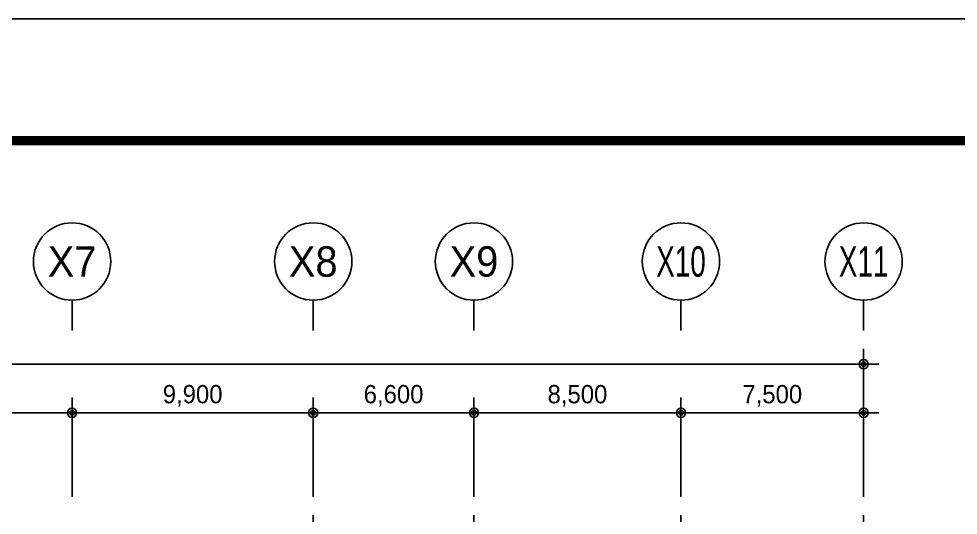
# Model space of a CAD drawing. Header units: metres. Extents: x 630750 to 860239, y 578133 to 726633.
# Drawn here: x 735817 to 774389, y 706259 to 726633 of the extents above; entities that cross this region are included whole.
import ezdxf
from ezdxf.enums import TextEntityAlignment as Align

# ---------------------------------------------------------------- set-up
doc = ezdxf.new("R2010")
doc.units = ezdxf.units.M
doc.header["$LTSCALE"] = 300
doc.layers.get('Defpoints').update_dxf_attribs({"color": 8})
for name, color, linetype in [('001dmp-FORM', 7, 'Continuous'), ('A-CEN-1', 1, 'Continuous'), ('A-DIM', 7, 'Continuous'), ('A-GRID-DIMS', 14, 'Continuous'), ('DIM', 7, 'Continuous')]:
    doc.layers.add(name, color=color, linetype=linetype)
doc.styles.add('TEXT(돋음)', font='')
doc.styles.add('돋움', font='')
doc.styles.get('TEXT(돋음)').set_extended_font_data('Dotum')
doc.styles.get('돋움').set_extended_font_data('Dotum')
doc.dimstyles.new('DIM250', dxfattribs={"dimscale": 250, "dimtxt": 3, "dimasz": 1, "dimexe": 2, "dimexo": 3, "dimgap": 1, "dimtad": 1, "dimdec": 0, "dimzin": 0, "dimdsep": 46, "dimlunit": 6, "dimtxsty": 'TEXT(돋음)', "dimblk": 'Z_DOT', "dimcen": 2.5, "dimdle": 2, "dimclrd": 256, "dimclre": 256, "dimclrt": 3, "dimadec": 0, "dimazin": 0, "dimtfac": 1, "dimtdec": 0, "dimtix": 1, "dimtmove": 2, "dimatfit": 3, "dimldrblk": 'Z_DOT', "dimfxl": 1, "dimtolj": 1, "dimtzin": 0, "dimarcsym": 0})

# ---------------------------------------------------------------- blocks, each defined once
blk = doc.blocks.new('Z_DOT')
at = {"layer": 'DIM', "color": 7}
for p, q in [((0, -2.5), (0, 2.5)), ((-2.5, 0), (2.5, 0))]:
    blk.add_line(p, q, dxfattribs=at)
for radius in [0.75, 0.375]:
    blk.add_circle((0, 0), radius, dxfattribs=at)
blk = doc.blocks.new('*D32')
at = {"layer": 'A-DIM', "lineweight": -2, "transparency": 16777216}
for p, q in [((679505, 707009), (679505, 712959)), ((770505, 707009), (770505, 712959)), ((770255, 712459), (679755, 712459))]:
    blk.add_line(p, q, dxfattribs=at)
at = {"layer": 'Defpoints', "color": 0, "transparency": 16777216}
for p in [(679505, 712459), (679505, 706259), (770505, 706259)]:
    blk.add_point(p, dxfattribs=at)
at = {"layer": 'A-DIM', "lineweight": -2, "transparency": 16777216, "xscale": 250, "yscale": 250, "zscale": 250}
for p, rotation in [((679505, 712459), 179.9999997598762), ((770505, 712459), 359.9999997598762)]:
    blk.add_blockref('Z_DOT', p, dxfattribs=dict(at, rotation=rotation))
at = {"layer": 'A-DIM', "color": 3, "transparency": 16777216, "insert": (725005, 713157), "char_height": 750, "attachment_point": 5, "rotation": 360, "style": 'TEXT(돋음)'}
blk.add_mtext('\\A1;91,000', dxfattribs=at)
blk = doc.blocks.new('*D36')
at = {"layer": 'A-DIM', "lineweight": -2, "transparency": 16777216}
for p, q in [((728105, 707009), (728105, 710959)), ((738005, 707009), (738005, 710959)), ((737755, 710459), (728355, 710459))]:
    blk.add_line(p, q, dxfattribs=at)
at = {"layer": 'Defpoints', "color": 0, "transparency": 16777216}
for p in [(728105, 710459), (728105, 706259), (738005, 706259)]:
    blk.add_point(p, dxfattribs=at)
at = {"layer": 'A-DIM', "lineweight": -2, "transparency": 16777216, "xscale": 250, "yscale": 250, "zscale": 250}
for p, rotation in [((728105, 710459), 179.9999997598762), ((738005, 710459), 359.9999997598762)]:
    blk.add_blockref('Z_DOT', p, dxfattribs=dict(at, rotation=rotation))
at = {"layer": 'A-DIM', "color": 3, "transparency": 16777216, "insert": (733055, 711157), "char_height": 750, "attachment_point": 5, "rotation": 360, "style": 'TEXT(돋음)'}
blk.add_mtext('\\A1;9,900', dxfattribs=at)
blk = doc.blocks.new('*D37')
at = {"layer": 'A-DIM', "lineweight": -2, "transparency": 16777216}
for p, q in [((738005, 707009), (738005, 710959)), ((747905, 707009), (747905, 710959)), ((747655, 710459), (738255, 710459))]:
    blk.add_line(p, q, dxfattribs=at)
at = {"layer": 'Defpoints', "color": 0, "transparency": 16777216}
for p in [(738005, 710459), (738005, 706259), (747905, 706259)]:
    blk.add_point(p, dxfattribs=at)
at = {"layer": 'A-DIM', "lineweight": -2, "transparency": 16777216, "xscale": 250, "yscale": 250, "zscale": 250}
for p, rotation in [((738005, 710459), 179.9999997598762), ((747905, 710459), 359.9999997598762)]:
    blk.add_blockref('Z_DOT', p, dxfattribs=dict(at, rotation=rotation))
at = {"layer": 'A-DIM', "color": 3, "transparency": 16777216, "insert": (742955, 711157), "char_height": 750, "attachment_point": 5, "rotation": 360, "style": 'TEXT(돋음)'}
blk.add_mtext('\\A1;9,900', dxfattribs=at)
blk = doc.blocks.new('*D38')
at = {"layer": 'A-DIM', "lineweight": -2, "transparency": 16777216}
for p, q in [((747905, 707009), (747905, 710959)), ((754505, 707009), (754505, 710959)), ((754255, 710459), (748155, 710459))]:
    blk.add_line(p, q, dxfattribs=at)
at = {"layer": 'Defpoints', "color": 0, "transparency": 16777216}
for p in [(747905, 710459), (747905, 706259), (754505, 706259)]:
    blk.add_point(p, dxfattribs=at)
at = {"layer": 'A-DIM', "lineweight": -2, "transparency": 16777216, "xscale": 250, "yscale": 250, "zscale": 250}
for p, rotation in [((747905, 710459), 179.9999997598762), ((754505, 710459), 359.9999997598762)]:
    blk.add_blockref('Z_DOT', p, dxfattribs=dict(at, rotation=rotation))
at = {"layer": 'A-DIM', "color": 3, "transparency": 16777216, "insert": (751205, 711157), "char_height": 750, "attachment_point": 5, "rotation": 360, "style": 'TEXT(돋음)'}
blk.add_mtext('\\A1;6,600', dxfattribs=at)
blk = doc.blocks.new('*D39')
at = {"layer": 'A-DIM', "lineweight": -2, "transparency": 16777216}
for p, q in [((754505, 707009), (754505, 710959)), ((763005, 707009), (763005, 710959)), ((762755, 710459), (754755, 710459))]:
    blk.add_line(p, q, dxfattribs=at)
at = {"layer": 'Defpoints', "color": 0, "transparency": 16777216}
for p in [(754505, 710459), (754505, 706259), (763005, 706259)]:
    blk.add_point(p, dxfattribs=at)
at = {"layer": 'A-DIM', "lineweight": -2, "transparency": 16777216, "xscale": 250, "yscale": 250, "zscale": 250}
for p, rotation in [((754505, 710459), 179.9999997598762), ((763005, 710459), 359.9999997598762)]:
    blk.add_blockref('Z_DOT', p, dxfattribs=dict(at, rotation=rotation))
at = {"layer": 'A-DIM', "color": 3, "transparency": 16777216, "insert": (758755, 711157), "char_height": 750, "attachment_point": 5, "rotation": 360, "style": 'TEXT(돋음)'}
blk.add_mtext('\\A1;8,500', dxfattribs=at)
blk = doc.blocks.new('*D40')
at = {"layer": 'A-DIM', "lineweight": -2, "transparency": 16777216}
for p, q in [((763005, 707009), (763005, 710959)), ((770505, 707009), (770505, 710959)), ((770255, 710459), (763255, 710459))]:
    blk.add_line(p, q, dxfattribs=at)
at = {"layer": 'Defpoints', "color": 0, "transparency": 16777216}
for p in [(763005, 710459), (763005, 706259), (770505, 706259)]:
    blk.add_point(p, dxfattribs=at)
at = {"layer": 'A-DIM', "lineweight": -2, "transparency": 16777216, "xscale": 250, "yscale": 250, "zscale": 250}
for p, rotation in [((763005, 710459), 179.9999997598762), ((770505, 710459), 359.9999997598762)]:
    blk.add_blockref('Z_DOT', p, dxfattribs=dict(at, rotation=rotation))
at = {"layer": 'A-DIM', "color": 3, "transparency": 16777216, "insert": (766755, 711157), "char_height": 750, "attachment_point": 5, "rotation": 360, "style": 'TEXT(돋음)'}
blk.add_mtext('\\A1;7,500', dxfattribs=at)
blk = doc.blocks.new('*U30')
blk.add_line((0, 5), (0, 0))
blk.add_circle((0, 11.35), 6.35)
at = {"color": 3, "style": '돋움'}
blk.add_attdef('NO', text='', height=5, dxfattribs=at).set_placement((0, 11.35), align=Align.MIDDLE_CENTER)
blk = doc.blocks.new('xref-sheet(건축)')
at = {"layer": '001dmp-FORM', "color": 30}
blk.add_lwpolyline([(8410, 5940), (0, 5940), (0, 0), (8410, 0)], close=True, dxfattribs=at)
at = {"layer": '001dmp-FORM', "const_width": 15}
blk.add_lwpolyline([(300, 200), (300, 5740), (8210, 5740), (8210, 200)], close=True, dxfattribs=at)

msp = doc.modelspace()

# ---------------------------------------------------------------- linework, layer by layer
at = {"layer": 'A-CEN-1', "linetype": 'Continuous'}
for p, q in [((747904.406, 706258.825, 0), (747904.406, 599969.631, 0)), ((754504.406, 706258.825, 0), (754504.406, 599969.631, 0)), ((763004.406, 706258.825, 0), (763004.406, 599969.631, 0)), ((770504.406, 706258.825, 0), (770504.406, 599969.631, 0))]:
    msp.add_line(p, q, dxfattribs=at)

# ---------------------------------------------------------------- block references
at = {"xscale": 24.9999912600033, "yscale": 24.99999123637099, "zscale": 24.99999123690949}
msp.add_blockref('xref-sheet(건축)', (630749.995, 578132.782), dxfattribs=at)
at = {"layer": 'A-GRID-DIMS', "xscale": 250, "yscale": 250, "zscale": 250}
for p, values in [((738006.574, 713834.118, 0), {'NO': 'X7'}), ((747906.574, 713834.186, 0), {'NO': 'X8'}), ((754506.574, 713834.19, 0), {'NO': 'X9'})]:
    msp.add_blockref('*U30', p, dxfattribs=at).add_auto_attribs(values)
at = {"layer": 'A-GRID-DIMS'}
ref = msp.add_blockref('*U30', (763006.574, 713834.118, 0), dxfattribs=dict(at, xscale=250, yscale=250, zscale=250))
ref.add_attrib('NO', 'X10', dxfattribs={"layer": '0', "color": 3, "height": 1250, "style": '돋움', "width": 0.7}).set_placement((763006.574, 716671.618, 0), align=Align.MIDDLE_CENTER)
ref = msp.add_blockref('*U30', (770506.574, 713834.118, 0), dxfattribs=dict(at, xscale=250, yscale=250, zscale=250))
ref.add_attrib('NO', 'X11', dxfattribs={"layer": '0', "color": 3, "height": 1250, "style": '돋움', "width": 0.7}).set_placement((770506.574, 716671.618, 0), align=Align.MIDDLE_CENTER)

# ---------------------------------------------------------------- dimensions: what is measured, and where the dimension line sits
at = {"layer": 'A-DIM'}
for base, p1, p2, picture, middle in [((679504.573, 712458.825, 0), (770504.573, 706258.825, 0), (679504.573, 706258.825, 0), '*D32', (725004.573, 713156.586, 0)), ((728104.573, 710458.825, 0), (738004.573, 706258.825, 0), (728104.573, 706258.825, 0), '*D36', (733054.573, 711156.586, 0)), ((738004.573, 710458.825, 0), (747904.573, 706258.825, 0), (738004.573, 706258.825, 0), '*D37', (742954.573, 711156.586, 0)), ((747904.573, 710458.825, 0), (754504.573, 706258.825, 0), (747904.573, 706258.825, 0), '*D38', (751204.573, 711156.586, 0)), ((754504.573, 710458.825, 0), (763004.573, 706258.825, 0), (754504.573, 706258.825, 0), '*D39', (758754.573, 711156.586, 0)), ((763004.573, 710458.825, 0), (770504.573, 706258.825, 0), (763004.573, 706258.825, 0), '*D40', (766754.573, 711156.586, 0))]:
    dim = msp.add_linear_dim(base=base, p1=p1, p2=p2, angle=179.9999998, dimstyle='DIM250', dxfattribs=at)
    dim.commit()
    dim.dimension.update_dxf_attribs({"geometry": picture, "text_midpoint": middle})

doc.saveas('drawing.dxf')
